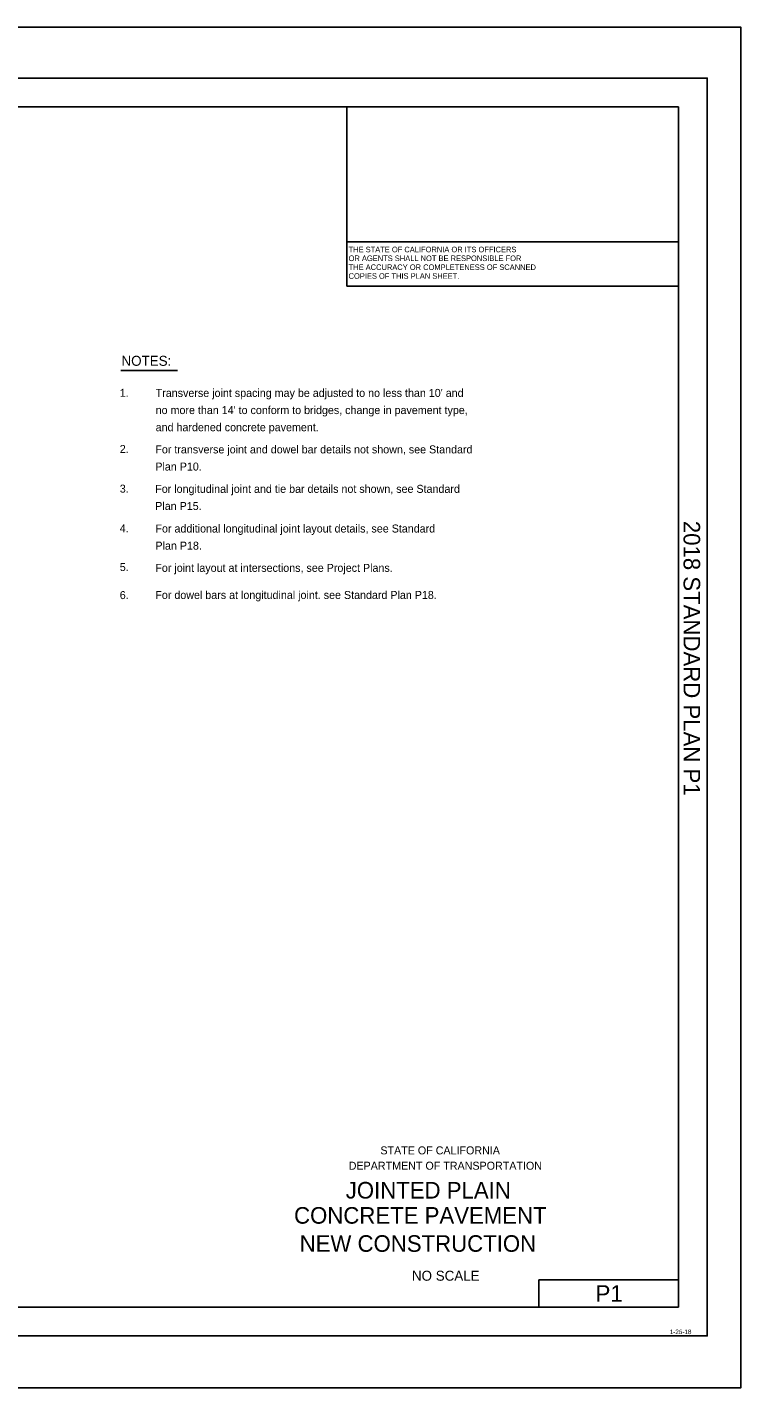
# Model space of a CAD drawing. Extents: x -894 to 866, y -476 to 714.
# Drawn here: x 242 to 866, y -476 to 714 of the extents above; entities that cross this region are included whole.
import ezdxf

# ---------------------------------------------------------------- set-up
doc = ezdxf.new("R2010")
doc.units = 0
for name, color, linetype in [('10 Sheet Format', 7, 'Continuous'), ('57 Undefined', 7, 'Continuous'), ('60 Nongeo Data', 7, 'Continuous')]:
    doc.layers.add(name, color=color, linetype=linetype)

msp = doc.modelspace()

# ---------------------------------------------------------------- linework, layer by layer
at = {"layer": '10 Sheet Format'}
for p, q in [((-863.4, 669), (836.6, 669)), ((836.6, 669), (836.6, -431)), ((836.6, 669), (836.6, -431)), ((836.6, 669), (836.6, -431)), ((-813.5, 644), (811.5, 644)), ((521.6, 525.9), (521.6, 644)), ((811.5, -406), (811.5, 644)), ((811.5, 525.9), (521.6, 525.9)), ((521.6, 487.1), (521.6, 525.9)), ((811.5, 487.1), (521.6, 487.1)), ((811.5, -381.9), (689.5, -381.9)), ((689.5, -381.9), (689.5, -406)), ((198.8, -406), (811.5, -406)), ((-863.4, -431), (836.6, -431))]:
    msp.add_line(p, q, dxfattribs=at)
for points in [[(-894, 713.6), (866, 713.6), (866, -476.4), (-894, -476.4)], [(-863.4, 669), (836.6, 669), (836.6, -431), (-863.4, -431)]]:
    msp.add_lwpolyline(points, close=True, dxfattribs=at)
at = {"layer": '57 Undefined'}
msp.add_line((323.7, 413.3), (373.3, 413.3), dxfattribs=at)

# ---------------------------------------------------------------- texts
at = {"layer": '10 Sheet Format'}
for s, height, p in [('THE STATE OF CALIFORNIA OR ITS OFFICERS', 4.9, (523, 516.7)), ('OR AGENTS SHALL NOT BE RESPONSIBLE FOR', 4.9, (523, 509)), ('THE ACCURACY OR COMPLETENESS OF SCANNED', 4.9, (523, 501.2)), ('COPIES OF THIS PLAN SHEET.', 4.9, (523, 493.5)), ('STATE OF CALIFORNIA', 7, (550.8, -272.3)), ('DEPARTMENT OF TRANSPORTATION', 7, (523.1, -285.7)), ('JOINTED PLAIN', 14.5, (520.5, -310.9)), ('CONCRETE PAVEMENT', 14.5, (475.3, -332.9)), ('NEW CONSTRUCTION', 14.5, (480.2, -357.5)), ('NO SCALE', 8.75, (578.4, -382.8)), ('1-26-18', 4, (803.8, -429.5))]:
    msp.add_text(s, height=height, dxfattribs=at).set_placement(p)
msp.add_text('2018 STANDARD PLAN P1', height=14.5, rotation=270, dxfattribs=at).set_placement((815.9, 281.8))
at = {"layer": '57 Undefined'}
for s, height, p in [('NOTES:', 8.75, (324.4, 417.4)), ("Transverse joint spacing may be adjusted to no less than 10' and", 7, (354.3, 390.2)), ("no more than 14' to conform to bridges, change in pavement type,", 7, (354.3, 375.2)), ('and hardened concrete pavement.', 7, (354.3, 360.2)), ('For transverse joint and dowel bar details not shown, see Standard', 7, (354, 340.8)), ('Plan P10.', 7, (354, 325.8)), ('For longitudinal joint and tie bar details not shown, see Standard', 7, (353.9, 306.3)), ('Plan P15.', 7, (353.9, 291.3)), ('For additional longitudinal joint layout details, see Standard', 7, (354.1, 271.6)), ('Plan P18.', 7, (354.1, 256.6)), ('For joint layout at intersections, see Project Plans.', 7, (354, 237.2)), ('For dowel bars at longitudinal joint. see Standard Plan P18.', 7, (354, 213.5))]:
    msp.add_text(s, height=height, dxfattribs=at).set_placement(p)
at = {"layer": '60 Nongeo Data'}
for s, height, p in [('1.', 7, (322.9, 390.3)), ('2.', 7, (322.9, 341.2)), ('3.', 7, (322.9, 306.5)), ('4.', 7, (322.9, 271.8)), ('5.', 7, (322.9, 237.9)), ('6.', 7, (322.9, 213.4)), ('P1', 14.5, (739, -401.2))]:
    msp.add_text(s, height=height, dxfattribs=at).set_placement(p)

doc.saveas('drawing.dxf')
